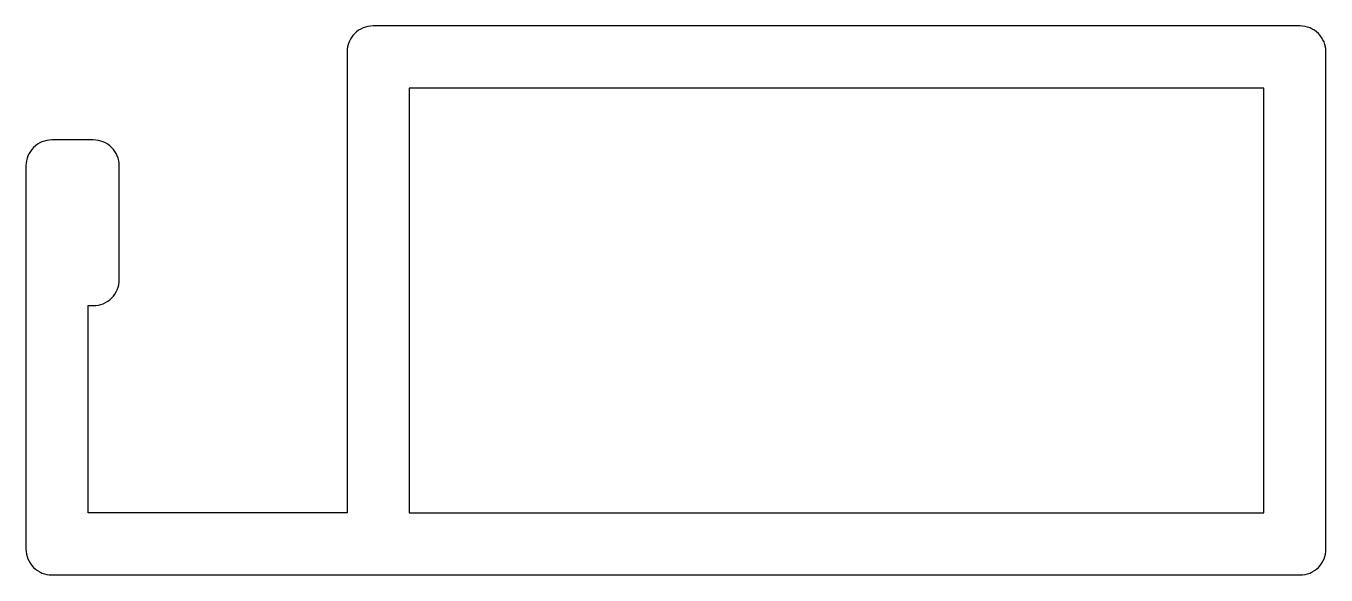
# Model space of a CAD drawing. Extents: x 703.8 to 728.9, y 587.8 to 598.4.
import ezdxf

# ---------------------------------------------------------------- set-up
doc = ezdxf.new("R2010")
doc.units = 0
doc.layers.get('0').update_dxf_attribs({"linetype": 'CONTINUOUS'})

msp = doc.modelspace()

# ---------------------------------------------------------------- linework, layer by layer
msp.add_lwpolyline([(705.628, 593.455), (705.628, 595.655, 0.414214), (705.128, 596.155), (704.328, 596.155, 0.414214), (703.828, 595.655), (703.828, 588.255, 0.414214), (704.328, 587.755), (728.428, 587.755, 0.414214), (728.928, 588.255), (728.928, 597.855, 0.414214), (728.428, 598.355), (710.528, 598.355, 0.414214), (710.028, 597.855), (710.028, 588.955), (705.028, 588.955), (705.028, 592.955), (705.128, 592.955, 0.414214)], format="xyb", close=True)
msp.add_lwpolyline([(711.228, 588.955), (727.728, 588.955), (727.728, 597.155), (711.228, 597.155)], close=True)

doc.saveas('drawing.dxf')
